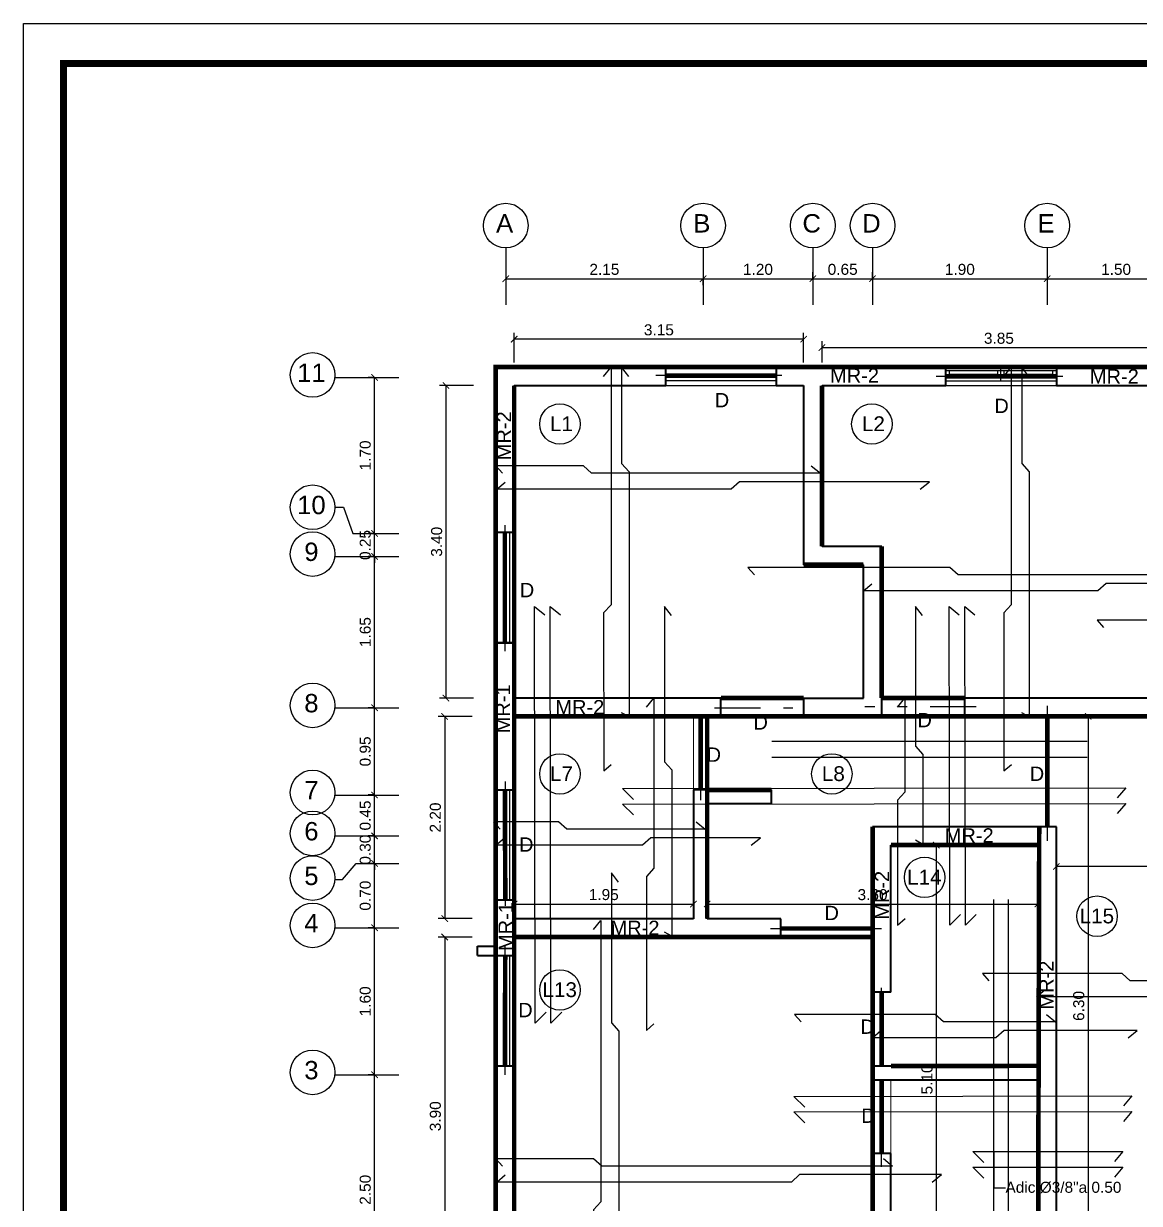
# Model space of a CAD drawing. Header units: feet. Extents: x 317 to 512, y -141 to 162.
# Drawn here: x 387.97 to 400.11, y -11.3 to 1.53 of the extents above; entities that cross this region are included whole.
import ezdxf
from ezdxf.enums import TextEntityAlignment as Align

# ---------------------------------------------------------------- set-up
doc = ezdxf.new("R2010")
doc.units = ezdxf.units.FT
doc.header["$MEASUREMENT"] = 0
doc.linetypes.add('DASHDOT', pattern=[1, 0.5, -0.25, 0, -0.25])
for name, color, linetype in [('00-DINTEL0.2', 98, 'Continuous'), ('00-LOSA', 51, 'Continuous'), ('63', 7, 'Continuous'), ('ACERO', 4, 'Continuous'), ('DIM', 10, 'Continuous'), ('MARCO', 1, 'Continuous'), ('MUROS', 7, 'Continuous'), ('PERT-VENT', 8, 'Continuous'), ('TEXTO', 2, 'Continuous'), ('TEXTOS', 3, 'Continuous'), ('TEXXT', 2, 'Continuous'), ('VENTANA', 8, 'Continuous'), ('VIGAS', 4, 'DASHDOT')]:
    doc.layers.add(name, color=color, linetype=linetype)
for name, color, linetype, lineweight in [('00-muro15', 210, 'Continuous', 5), ('00-muro20', 1, 'Continuous', 5), ('closet', 8, 'Continuous', 5)]:
    doc.layers.add(name, color=color, linetype=linetype, lineweight=lineweight)
doc.styles.add('DAMIAN', font='arial.ttf', dxfattribs={"height": 0.12})
doc.styles.add('RS80', font='arial.ttf', dxfattribs={"height": 0.1})
doc.styles.get("Standard").update_dxf_attribs({"font": 'arial.ttf'})
doc.dimstyles.new('KEILY', dxfattribs={"dimtxt": 0.12, "dimasz": 0.07, "dimexe": 0.07, "dimexo": 0.25, "dimgap": 0.04, "dimtad": 1, "dimzin": 1, "dimdsep": 46, "dimtxsty": 'Standard', "dimblk": 'ARCHTICK', "dimcen": 2.5, "dimclrd": 256, "dimclre": 256, "dimclrt": 7, "dimazin": 0, "dimtfac": 1, "dimtix": 1, "dimtmove": 2, "dimatfit": 1, "dimfxl": 0.35, "dimfxlon": 1, "dimtolj": 1, "dimtzin": 1, "dimarcsym": 0})

# ---------------------------------------------------------------- blocks, each defined once
blk = doc.blocks.new('_ArchTick')
at = {"color": 0, "linetype": 'ByBlock', "const_width": 0.15}
blk.add_lwpolyline([(-0.5, -0.5), (0.5, 0.5)], dxfattribs=at)
blk = doc.blocks.new('*D240')
at = {"layer": 'DEFPOINTS', "color": 0, "transparency": 16777216}
for p in [(391.789, -9.903), (391.789, -9.903), (391.789, -12.404)]:
    blk.add_point(p, dxfattribs=at)
at = {"layer": 'DIM', "lineweight": -2, "transparency": 16777216}
for p, q in [((391.789, -9.903), (391.719, -9.903)), ((391.789, -12.404), (391.789, -9.903)), ((391.789, -12.404), (391.719, -12.404))]:
    blk.add_line(p, q, dxfattribs=at)
at = {"layer": 'DIM', "lineweight": -2, "transparency": 16777216, "xscale": 0.07, "yscale": 0.07, "zscale": 0.07}
for p, rotation in [((391.789, -9.903), 90), ((391.789, -12.404), 270)]:
    blk.add_blockref('_ArchTick', p, dxfattribs=dict(at, rotation=rotation))
at = {"layer": 'DIM', "color": 7, "transparency": 16777216, "insert": (391.688, -11.154), "char_height": 0.12, "attachment_point": 5, "rotation": 90}
blk.add_mtext('\\A1;2.50', dxfattribs=at)
blk = doc.blocks.new('*D241')
at = {"layer": 'DEFPOINTS', "color": 0, "transparency": 16777216}
for p in [(391.789, -8.304), (391.789, -8.304), (391.789, -9.903)]:
    blk.add_point(p, dxfattribs=at)
at = {"layer": 'DIM', "lineweight": -2, "transparency": 16777216}
for p, q in [((391.789, -8.304), (391.719, -8.304)), ((391.789, -9.903), (391.789, -8.304)), ((391.789, -9.903), (391.719, -9.903))]:
    blk.add_line(p, q, dxfattribs=at)
at = {"layer": 'DIM', "lineweight": -2, "transparency": 16777216, "xscale": 0.07, "yscale": 0.07, "zscale": 0.07}
for p, rotation in [((391.789, -8.304), 90), ((391.789, -9.903), 270)]:
    blk.add_blockref('_ArchTick', p, dxfattribs=dict(at, rotation=rotation))
at = {"layer": 'DIM', "color": 7, "transparency": 16777216, "insert": (391.688, -9.104), "char_height": 0.12, "attachment_point": 5, "rotation": 90}
blk.add_mtext('\\A1;1.60', dxfattribs=at)
blk = doc.blocks.new('*D242')
at = {"layer": 'DEFPOINTS', "color": 0, "transparency": 16777216}
for p in [(391.789, -7.604), (391.821, -7.604), (391.789, -8.304)]:
    blk.add_point(p, dxfattribs=at)
at = {"layer": 'DIM', "lineweight": -2, "transparency": 16777216}
for p, q in [((391.789, -7.604), (391.719, -7.604)), ((391.789, -8.304), (391.789, -7.604)), ((391.789, -8.304), (391.719, -8.304))]:
    blk.add_line(p, q, dxfattribs=at)
at = {"layer": 'DIM', "lineweight": -2, "transparency": 16777216, "xscale": 0.07, "yscale": 0.07, "zscale": 0.07}
for p, rotation in [((391.789, -7.604), 90), ((391.789, -8.304), 270)]:
    blk.add_blockref('_ArchTick', p, dxfattribs=dict(at, rotation=rotation))
at = {"layer": 'DIM', "color": 7, "transparency": 16777216, "insert": (391.688, -7.954), "char_height": 0.12, "attachment_point": 5, "rotation": 90}
blk.add_mtext('\\A1;0.70', dxfattribs=at)
blk = doc.blocks.new('*D243')
at = {"layer": 'DEFPOINTS', "color": 0, "transparency": 16777216}
for p in [(391.789, -7.304), (391.821, -7.304), (391.821, -7.604)]:
    blk.add_point(p, dxfattribs=at)
at = {"layer": 'DIM', "lineweight": -2, "transparency": 16777216}
for p, q in [((391.789, -7.304), (391.719, -7.304)), ((391.789, -7.304), (391.789, -7.234)), ((391.789, -7.604), (391.789, -7.304)), ((391.789, -7.604), (391.719, -7.604)), ((391.789, -7.604), (391.789, -7.674))]:
    blk.add_line(p, q, dxfattribs=at)
at = {"layer": 'DIM', "lineweight": -2, "transparency": 16777216, "xscale": 0.07, "yscale": 0.07, "zscale": 0.07}
for p, rotation in [((391.789, -7.304), 270), ((391.789, -7.604), 90)]:
    blk.add_blockref('_ArchTick', p, dxfattribs=dict(at, rotation=rotation))
at = {"layer": 'DIM', "color": 7, "transparency": 16777216, "insert": (391.688, -7.454), "char_height": 0.12, "attachment_point": 5, "rotation": 90}
blk.add_mtext('\\A1;0.30', dxfattribs=at)
blk = doc.blocks.new('*D244')
at = {"layer": 'DEFPOINTS', "color": 0, "transparency": 16777216}
for p in [(391.789, -6.859), (391.789, -6.859), (391.821, -7.304)]:
    blk.add_point(p, dxfattribs=at)
at = {"layer": 'DIM', "lineweight": -2, "transparency": 16777216}
for p, q in [((391.789, -6.859), (391.719, -6.859)), ((391.789, -7.304), (391.789, -6.859)), ((391.789, -7.304), (391.719, -7.304))]:
    blk.add_line(p, q, dxfattribs=at)
at = {"layer": 'DIM', "lineweight": -2, "transparency": 16777216, "xscale": 0.07, "yscale": 0.07, "zscale": 0.07}
for p, rotation in [((391.789, -6.859), 90), ((391.789, -7.304), 270)]:
    blk.add_blockref('_ArchTick', p, dxfattribs=dict(at, rotation=rotation))
at = {"layer": 'DIM', "color": 7, "transparency": 16777216, "insert": (391.688, -7.082), "char_height": 0.12, "attachment_point": 5, "rotation": 90}
blk.add_mtext('\\A1;0.45', dxfattribs=at)
blk = doc.blocks.new('*D245')
at = {"layer": 'DEFPOINTS', "color": 0, "transparency": 16777216}
for p in [(391.789, -5.911), (391.789, -5.911), (391.789, -6.859)]:
    blk.add_point(p, dxfattribs=at)
at = {"layer": 'DIM', "lineweight": -2, "transparency": 16777216}
for p, q in [((391.789, -5.911), (391.719, -5.911)), ((391.789, -6.859), (391.789, -5.911)), ((391.789, -6.859), (391.719, -6.859))]:
    blk.add_line(p, q, dxfattribs=at)
at = {"layer": 'DIM', "lineweight": -2, "transparency": 16777216, "xscale": 0.07, "yscale": 0.07, "zscale": 0.07}
for p, rotation in [((391.789, -5.911), 90), ((391.789, -6.859), 270)]:
    blk.add_blockref('_ArchTick', p, dxfattribs=dict(at, rotation=rotation))
at = {"layer": 'DIM', "color": 7, "transparency": 16777216, "insert": (391.688, -6.385), "char_height": 0.12, "attachment_point": 5, "rotation": 90}
blk.add_mtext('\\A1;0.95', dxfattribs=at)
blk = doc.blocks.new('*D246')
at = {"layer": 'DEFPOINTS', "color": 0, "transparency": 16777216}
for p in [(391.789, -4.264), (391.789, -4.264), (391.789, -5.911)]:
    blk.add_point(p, dxfattribs=at)
at = {"layer": 'DIM', "lineweight": -2, "transparency": 16777216}
for p, q in [((391.789, -4.264), (391.719, -4.264)), ((391.789, -5.911), (391.789, -4.264)), ((391.789, -5.911), (391.719, -5.911))]:
    blk.add_line(p, q, dxfattribs=at)
at = {"layer": 'DIM', "lineweight": -2, "transparency": 16777216, "xscale": 0.07, "yscale": 0.07, "zscale": 0.07}
for p, rotation in [((391.789, -4.264), 90), ((391.789, -5.911), 270)]:
    blk.add_blockref('_ArchTick', p, dxfattribs=dict(at, rotation=rotation))
at = {"layer": 'DIM', "color": 7, "transparency": 16777216, "insert": (391.688, -5.087), "char_height": 0.12, "attachment_point": 5, "rotation": 90}
blk.add_mtext('\\A1;1.65', dxfattribs=at)
blk = doc.blocks.new('*D247')
at = {"layer": 'DEFPOINTS', "color": 0, "transparency": 16777216}
for p in [(391.789, -4.013), (391.804, -4.013), (391.789, -4.264)]:
    blk.add_point(p, dxfattribs=at)
at = {"layer": 'DIM', "lineweight": -2, "transparency": 16777216}
for p, q in [((391.789, -4.013), (391.789, -3.943)), ((391.789, -4.013), (391.719, -4.013)), ((391.789, -4.264), (391.789, -4.013)), ((391.789, -4.264), (391.719, -4.264)), ((391.789, -4.264), (391.789, -4.334))]:
    blk.add_line(p, q, dxfattribs=at)
at = {"layer": 'DIM', "lineweight": -2, "transparency": 16777216, "xscale": 0.07, "yscale": 0.07, "zscale": 0.07}
for p, rotation in [((391.789, -4.013), 270), ((391.789, -4.264), 90)]:
    blk.add_blockref('_ArchTick', p, dxfattribs=dict(at, rotation=rotation))
at = {"layer": 'DIM', "color": 7, "transparency": 16777216, "insert": (391.688, -4.139), "char_height": 0.12, "attachment_point": 5, "rotation": 90}
blk.add_mtext('\\A1;0.25', dxfattribs=at)
blk = doc.blocks.new('*D248')
at = {"layer": 'DEFPOINTS', "color": 0, "transparency": 16777216}
for p in [(391.789, -2.316), (391.789, -2.316), (391.804, -4.013)]:
    blk.add_point(p, dxfattribs=at)
at = {"layer": 'DIM', "lineweight": -2, "transparency": 16777216}
for p, q in [((391.789, -2.316), (391.719, -2.316)), ((391.789, -4.013), (391.789, -2.316)), ((391.789, -4.013), (391.719, -4.013))]:
    blk.add_line(p, q, dxfattribs=at)
at = {"layer": 'DIM', "lineweight": -2, "transparency": 16777216, "xscale": 0.07, "yscale": 0.07, "zscale": 0.07}
for p, rotation in [((391.789, -2.316), 90), ((391.789, -4.013), 270)]:
    blk.add_blockref('_ArchTick', p, dxfattribs=dict(at, rotation=rotation))
at = {"layer": 'DIM', "color": 7, "transparency": 16777216, "insert": (391.688, -3.165), "char_height": 0.12, "attachment_point": 5, "rotation": 90}
blk.add_mtext('\\A1;1.70', dxfattribs=at)
blk = doc.blocks.new('*D249')
at = {"layer": 'DEFPOINTS', "color": 0, "transparency": 16777216}
for p in [(393.217, -1.216), (395.363, -1.216), (395.363, -1.242)]:
    blk.add_point(p, dxfattribs=at)
at = {"layer": 'DIM', "lineweight": -2, "transparency": 16777216}
for p, q in [((393.217, -1.242), (393.217, -1.312)), ((393.217, -1.242), (395.363, -1.242)), ((395.363, -1.242), (395.363, -1.312))]:
    blk.add_line(p, q, dxfattribs=at)
at = {"layer": 'DIM', "lineweight": -2, "transparency": 16777216, "xscale": 0.07, "yscale": 0.07, "zscale": 0.07, "rotation": 180}
blk.add_blockref('_ArchTick', (393.217, -1.242), dxfattribs=at)
at = {"layer": 'DIM', "lineweight": -2, "transparency": 16777216, "xscale": 0.07, "yscale": 0.07, "zscale": 0.07}
blk.add_blockref('_ArchTick', (395.363, -1.242), dxfattribs=at)
at = {"layer": 'DIM', "color": 7, "transparency": 16777216, "insert": (394.29, -1.141), "char_height": 0.12, "attachment_point": 5}
blk.add_mtext('\\A1;2.15', dxfattribs=at)
blk = doc.blocks.new('*D250')
at = {"layer": 'DEFPOINTS', "color": 0, "transparency": 16777216}
for p in [(395.363, -1.216), (396.558, -1.242), (396.558, -1.242)]:
    blk.add_point(p, dxfattribs=at)
at = {"layer": 'DIM', "lineweight": -2, "transparency": 16777216}
for p, q in [((395.363, -1.242), (395.363, -1.312)), ((395.363, -1.242), (396.558, -1.242)), ((396.558, -1.242), (396.558, -1.172))]:
    blk.add_line(p, q, dxfattribs=at)
at = {"layer": 'DIM', "lineweight": -2, "transparency": 16777216, "xscale": 0.07, "yscale": 0.07, "zscale": 0.07, "rotation": 180}
blk.add_blockref('_ArchTick', (395.363, -1.242), dxfattribs=at)
at = {"layer": 'DIM', "lineweight": -2, "transparency": 16777216, "xscale": 0.07, "yscale": 0.07, "zscale": 0.07}
blk.add_blockref('_ArchTick', (396.558, -1.242), dxfattribs=at)
at = {"layer": 'DIM', "color": 7, "transparency": 16777216, "insert": (395.961, -1.141), "char_height": 0.12, "attachment_point": 5}
blk.add_mtext('\\A1;1.20', dxfattribs=at)
blk = doc.blocks.new('*D251')
at = {"layer": 'DEFPOINTS', "color": 0, "transparency": 16777216}
for p in [(396.558, -1.242), (397.208, -1.242), (397.208, -1.242)]:
    blk.add_point(p, dxfattribs=at)
at = {"layer": 'DIM', "lineweight": -2, "transparency": 16777216}
for p, q in [((396.558, -1.242), (396.558, -1.172)), ((396.558, -1.242), (397.208, -1.242)), ((397.208, -1.242), (397.208, -1.172))]:
    blk.add_line(p, q, dxfattribs=at)
at = {"layer": 'DIM', "lineweight": -2, "transparency": 16777216, "xscale": 0.07, "yscale": 0.07, "zscale": 0.07, "rotation": 180}
blk.add_blockref('_ArchTick', (396.558, -1.242), dxfattribs=at)
at = {"layer": 'DIM', "lineweight": -2, "transparency": 16777216, "xscale": 0.07, "yscale": 0.07, "zscale": 0.07}
blk.add_blockref('_ArchTick', (397.208, -1.242), dxfattribs=at)
at = {"layer": 'DIM', "color": 7, "transparency": 16777216, "insert": (396.883, -1.141), "char_height": 0.12, "attachment_point": 5}
blk.add_mtext('\\A1;0.65', dxfattribs=at)
blk = doc.blocks.new('*D252')
at = {"layer": 'DEFPOINTS', "color": 0, "transparency": 16777216}
for p in [(397.208, -1.242), (399.108, -1.216), (399.108, -1.242)]:
    blk.add_point(p, dxfattribs=at)
at = {"layer": 'DIM', "lineweight": -2, "transparency": 16777216}
for p, q in [((397.208, -1.242), (397.208, -1.172)), ((397.208, -1.242), (399.108, -1.242)), ((399.108, -1.242), (399.108, -1.312))]:
    blk.add_line(p, q, dxfattribs=at)
at = {"layer": 'DIM', "lineweight": -2, "transparency": 16777216, "xscale": 0.07, "yscale": 0.07, "zscale": 0.07, "rotation": 180}
blk.add_blockref('_ArchTick', (397.208, -1.242), dxfattribs=at)
at = {"layer": 'DIM', "lineweight": -2, "transparency": 16777216, "xscale": 0.07, "yscale": 0.07, "zscale": 0.07}
blk.add_blockref('_ArchTick', (399.108, -1.242), dxfattribs=at)
at = {"layer": 'DIM', "color": 7, "transparency": 16777216, "insert": (398.158, -1.141), "char_height": 0.12, "attachment_point": 5}
blk.add_mtext('\\A1;1.90', dxfattribs=at)
blk = doc.blocks.new('*D253')
at = {"layer": 'DEFPOINTS', "color": 0, "transparency": 16777216}
for p in [(399.108, -1.216), (400.608, -1.216), (400.608, -1.242)]:
    blk.add_point(p, dxfattribs=at)
at = {"layer": 'DIM', "lineweight": -2, "transparency": 16777216}
for p, q in [((399.108, -1.242), (399.108, -1.312)), ((399.108, -1.242), (400.608, -1.242)), ((400.608, -1.242), (400.608, -1.312))]:
    blk.add_line(p, q, dxfattribs=at)
at = {"layer": 'DIM', "lineweight": -2, "transparency": 16777216, "xscale": 0.07, "yscale": 0.07, "zscale": 0.07, "rotation": 180}
blk.add_blockref('_ArchTick', (399.108, -1.242), dxfattribs=at)
at = {"layer": 'DIM', "lineweight": -2, "transparency": 16777216, "xscale": 0.07, "yscale": 0.07, "zscale": 0.07}
blk.add_blockref('_ArchTick', (400.608, -1.242), dxfattribs=at)
at = {"layer": 'DIM', "color": 7, "transparency": 16777216, "insert": (399.858, -1.141), "char_height": 0.12, "attachment_point": 5}
blk.add_mtext('\\A1;1.50', dxfattribs=at)
blk = doc.blocks.new('*D504')
at = {"layer": '00-LOSA', "lineweight": -2, "transparency": 16777216}
for p, q in [((393.308, -2.154), (393.308, -1.83)), ((396.458, -1.9), (393.308, -1.9)), ((396.458, -2.154), (396.458, -1.83))]:
    blk.add_line(p, q, dxfattribs=at)
at = {"layer": 'DEFPOINTS', "color": 0, "transparency": 16777216}
for p in [(393.308, -1.9), (393.308, -2.404), (396.458, -2.404)]:
    blk.add_point(p, dxfattribs=at)
at = {"layer": '00-LOSA', "lineweight": -2, "transparency": 16777216, "xscale": 0.07, "yscale": 0.07, "zscale": 0.07, "rotation": 180}
blk.add_blockref('_ArchTick', (393.308, -1.9), dxfattribs=at)
at = {"layer": '00-LOSA', "lineweight": -2, "transparency": 16777216, "xscale": 0.07, "yscale": 0.07, "zscale": 0.07}
blk.add_blockref('_ArchTick', (396.458, -1.9), dxfattribs=at)
at = {"layer": '00-LOSA', "color": 7, "transparency": 16777216, "insert": (394.883, -1.799), "char_height": 0.12, "attachment_point": 5}
blk.add_mtext('\\A1;3.15', dxfattribs=at)
blk = doc.blocks.new('*D505')
at = {"layer": '00-LOSA', "lineweight": -2, "transparency": 16777216}
for p, q in [((392.866, -2.404), (392.496, -2.404)), ((392.566, -2.404), (392.566, -5.804)), ((392.866, -5.804), (392.496, -5.804))]:
    blk.add_line(p, q, dxfattribs=at)
at = {"layer": 'DEFPOINTS', "color": 0, "transparency": 16777216}
for p in [(393.308, -2.404), (392.566, -5.804), (393.308, -5.804)]:
    blk.add_point(p, dxfattribs=at)
at = {"layer": '00-LOSA', "lineweight": -2, "transparency": 16777216, "xscale": 0.07, "yscale": 0.07, "zscale": 0.07}
for p, rotation in [((392.566, -2.404), 90), ((392.566, -5.804), 270)]:
    blk.add_blockref('_ArchTick', p, dxfattribs=dict(at, rotation=rotation))
at = {"layer": '00-LOSA', "color": 7, "transparency": 16777216, "insert": (392.465, -4.104), "char_height": 0.12, "attachment_point": 5, "rotation": 90}
blk.add_mtext('\\A1;3.40', dxfattribs=at)
blk = doc.blocks.new('*D506')
at = {"layer": '00-LOSA', "lineweight": -2, "transparency": 16777216}
for p, q in [((396.658, -2.154), (396.658, -1.922)), ((400.508, -2.154), (400.508, -1.922)), ((396.658, -1.992), (400.508, -1.992))]:
    blk.add_line(p, q, dxfattribs=at)
at = {"layer": 'DEFPOINTS', "color": 0, "transparency": 16777216}
for p in [(400.508, -1.992), (396.658, -2.404), (400.508, -2.404)]:
    blk.add_point(p, dxfattribs=at)
at = {"layer": '00-LOSA', "lineweight": -2, "transparency": 16777216, "xscale": 0.07, "yscale": 0.07, "zscale": 0.07, "rotation": 180}
blk.add_blockref('_ArchTick', (396.658, -1.992), dxfattribs=at)
at = {"layer": '00-LOSA', "lineweight": -2, "transparency": 16777216, "xscale": 0.07, "yscale": 0.07, "zscale": 0.07}
blk.add_blockref('_ArchTick', (400.508, -1.992), dxfattribs=at)
at = {"layer": '00-LOSA', "color": 7, "transparency": 16777216, "insert": (398.583, -1.891), "char_height": 0.12, "attachment_point": 5}
blk.add_mtext('\\A1;3.85', dxfattribs=at)
blk = doc.blocks.new('*D507')
at = {"layer": '00-LOSA', "lineweight": -2, "transparency": 16777216}
for p, q in [((392.852, -6.004), (392.482, -6.004)), ((392.552, -6.004), (392.552, -8.204)), ((392.852, -8.204), (392.482, -8.204))]:
    blk.add_line(p, q, dxfattribs=at)
at = {"layer": 'DEFPOINTS', "color": 0, "transparency": 16777216}
for p in [(393.308, -6.004), (392.552, -8.204), (393.307, -8.204)]:
    blk.add_point(p, dxfattribs=at)
at = {"layer": '00-LOSA', "lineweight": -2, "transparency": 16777216, "xscale": 0.07, "yscale": 0.07, "zscale": 0.07}
for p, rotation in [((392.552, -6.004), 90), ((392.552, -8.204), 270)]:
    blk.add_blockref('_ArchTick', p, dxfattribs=dict(at, rotation=rotation))
at = {"layer": '00-LOSA', "color": 7, "transparency": 16777216, "insert": (392.451, -7.104), "char_height": 0.12, "attachment_point": 5, "rotation": 90}
blk.add_mtext('\\A1;2.20', dxfattribs=at)
blk = doc.blocks.new('*D516')
at = {"layer": '63', "lineweight": -2, "transparency": 16777216}
for p, q in [((393.307, -8.045), (393.307, -7.975)), ((393.307, -8.045), (395.258, -8.045)), ((395.258, -8.045), (395.258, -7.975))]:
    blk.add_line(p, q, dxfattribs=at)
at = {"layer": 'DEFPOINTS', "color": 0, "transparency": 16777216}
for p in [(395.258, -8.045), (393.307, -8.204), (395.258, -8.204)]:
    blk.add_point(p, dxfattribs=at)
at = {"layer": '63', "lineweight": -2, "transparency": 16777216, "xscale": 0.07, "yscale": 0.07, "zscale": 0.07, "rotation": 180}
blk.add_blockref('_ArchTick', (393.307, -8.045), dxfattribs=at)
at = {"layer": '63', "lineweight": -2, "transparency": 16777216, "xscale": 0.07, "yscale": 0.07, "zscale": 0.07}
blk.add_blockref('_ArchTick', (395.258, -8.045), dxfattribs=at)
at = {"layer": '63', "color": 7, "transparency": 16777216, "insert": (394.283, -7.943), "char_height": 0.12, "attachment_point": 5}
blk.add_mtext('\\A1;1.95', dxfattribs=at)
blk = doc.blocks.new('*D517')
at = {"layer": '63', "lineweight": -2, "transparency": 16777216}
for p, q in [((399.008, -7.745), (399.008, -8.115)), ((395.408, -8.045), (395.408, -7.975)), ((395.408, -8.045), (399.008, -8.045))]:
    blk.add_line(p, q, dxfattribs=at)
at = {"layer": 'DEFPOINTS', "color": 0, "transparency": 16777216}
for p in [(399.008, -7.404), (399.008, -8.045), (395.408, -8.204)]:
    blk.add_point(p, dxfattribs=at)
at = {"layer": '63', "lineweight": -2, "transparency": 16777216, "xscale": 0.07, "yscale": 0.07, "zscale": 0.07, "rotation": 180}
blk.add_blockref('_ArchTick', (395.408, -8.045), dxfattribs=at)
at = {"layer": '63', "lineweight": -2, "transparency": 16777216, "xscale": 0.07, "yscale": 0.07, "zscale": 0.07}
blk.add_blockref('_ArchTick', (399.008, -8.045), dxfattribs=at)
at = {"layer": '63', "color": 7, "transparency": 16777216, "insert": (397.208, -7.944), "char_height": 0.12, "attachment_point": 5}
blk.add_mtext('\\A1;3.60', dxfattribs=at)
blk = doc.blocks.new('*D518')
at = {"layer": '63', "lineweight": -2, "transparency": 16777216}
for p, q in [((392.852, -8.404), (392.482, -8.404)), ((392.552, -8.404), (392.552, -12.304)), ((392.852, -12.304), (392.482, -12.304))]:
    blk.add_line(p, q, dxfattribs=at)
at = {"layer": 'DEFPOINTS', "color": 0, "transparency": 16777216}
for p in [(393.308, -8.404), (392.552, -12.304), (393.308, -12.304)]:
    blk.add_point(p, dxfattribs=at)
at = {"layer": '63', "lineweight": -2, "transparency": 16777216, "xscale": 0.07, "yscale": 0.07, "zscale": 0.07}
for p, rotation in [((392.552, -8.404), 90), ((392.552, -12.304), 270)]:
    blk.add_blockref('_ArchTick', p, dxfattribs=dict(at, rotation=rotation))
at = {"layer": '63', "color": 7, "transparency": 16777216, "insert": (392.451, -10.354), "char_height": 0.12, "attachment_point": 5, "rotation": 90}
blk.add_mtext('\\A1;3.90', dxfattribs=at)
blk = doc.blocks.new('*D520')
at = {"layer": '63', "lineweight": -2, "transparency": 16777216}
for p, q in [((398.202, -7.404), (397.832, -7.404)), ((397.902, -7.404), (397.902, -12.504)), ((398.202, -12.504), (397.832, -12.504))]:
    blk.add_line(p, q, dxfattribs=at)
at = {"layer": 'DEFPOINTS', "color": 0, "transparency": 16777216}
for p in [(399.008, -7.404), (397.902, -12.504), (399.008, -12.504)]:
    blk.add_point(p, dxfattribs=at)
at = {"layer": '63', "lineweight": -2, "transparency": 16777216, "xscale": 0.07, "yscale": 0.07, "zscale": 0.07}
for p, rotation in [((397.902, -7.404), 90), ((397.902, -12.504), 270)]:
    blk.add_blockref('_ArchTick', p, dxfattribs=dict(at, rotation=rotation))
at = {"layer": '63', "color": 7, "transparency": 16777216, "insert": (397.801, -9.954), "char_height": 0.12, "attachment_point": 5, "rotation": 90}
blk.add_mtext('\\A1;5.10', dxfattribs=at)
blk = doc.blocks.new('*D521')
at = {"layer": '63', "lineweight": -2, "transparency": 16777216}
for p, q in [((399.208, -7.637), (399.208, -7.567)), ((402.508, -7.769), (402.508, -7.567)), ((402.508, -7.637), (399.208, -7.637))]:
    blk.add_line(p, q, dxfattribs=at)
at = {"layer": 'DEFPOINTS', "color": 0, "transparency": 16777216}
for p in [(399.208, -7.637), (399.208, -7.833), (402.508, -8.019)]:
    blk.add_point(p, dxfattribs=at)
at = {"layer": '63', "lineweight": -2, "transparency": 16777216, "xscale": 0.07, "yscale": 0.07, "zscale": 0.07, "rotation": 180}
blk.add_blockref('_ArchTick', (399.208, -7.637), dxfattribs=at)
at = {"layer": '63', "lineweight": -2, "transparency": 16777216, "xscale": 0.07, "yscale": 0.07, "zscale": 0.07}
blk.add_blockref('_ArchTick', (402.508, -7.637), dxfattribs=at)
at = {"layer": '63', "color": 7, "transparency": 16777216, "insert": (400.858, -7.536), "char_height": 0.12, "attachment_point": 5}
blk.add_mtext('\\A1;3.30', dxfattribs=at)
blk = doc.blocks.new('*D525')
at = {"layer": '63', "lineweight": -2, "transparency": 16777216}
for p, q in [((399.554, -6.004), (399.624, -6.004)), ((399.554, -6.004), (399.554, -12.304)), ((399.554, -12.304), (399.624, -12.304))]:
    blk.add_line(p, q, dxfattribs=at)
at = {"layer": 'DEFPOINTS', "color": 0, "transparency": 16777216}
for p in [(399.458, -6.004), (399.408, -12.304), (399.554, -12.304)]:
    blk.add_point(p, dxfattribs=at)
at = {"layer": '63', "lineweight": -2, "transparency": 16777216, "xscale": 0.07, "yscale": 0.07, "zscale": 0.07}
for p, rotation in [((399.554, -6.004), 90), ((399.554, -12.304), 270)]:
    blk.add_blockref('_ArchTick', p, dxfattribs=dict(at, rotation=rotation))
at = {"layer": '63', "color": 7, "transparency": 16777216, "insert": (399.452, -9.154), "char_height": 0.12, "attachment_point": 5, "rotation": 90}
blk.add_mtext('\\A1;6.30', dxfattribs=at)

msp = doc.modelspace()

# ---------------------------------------------------------------- linework, layer by layer
at = {"layer": '00-DINTEL0.2', "const_width": 0.05}
for points in [[(394.95818, -2.29635), (396.15818, -2.29635)], [(398.00497, -2.30536), (399.20818, -2.30406)], [(393.20691, -4.00406), (393.20691, -5.20406)], [(395.55818, -5.80406), (396.45818, -5.80406)], [(398.20818, -5.80406), (397.30818, -5.80406)], [(395.33845, -6.80406), (395.33845, -6.00406)], [(399.1104, -6.00406), (399.1104, -7.20406)], [(393.20818, -6.80406), (393.21132, -8.00406)], [(396.20818, -8.3115), (397.20818, -8.3115)], [(393.21079, -8.60406), (393.20818, -9.80406)], [(397.30696, -9.00531), (397.30696, -9.80826)], [(397.30696, -9.95826), (397.30818, -10.75826)]]:
    msp.add_lwpolyline(points, dxfattribs=at)
at = {"layer": '00-LOSA', "const_width": 0.05}
msp.add_lwpolyline([(405.30818, -12.50406), (408.80818, -12.50406), (408.80818, -12.70406), (410.80818, -12.70406), (410.80818, -12.50406), (414.90818, -12.50406), (414.90818, -2.20406), (393.10818, -2.20406), (393.10818, -12.50406), (397.20818, -12.50406), (397.20818, -12.70406), (399.00818, -12.70406), (399.20818, -12.70406), (399.20818, -12.50406), (399.40818, -12.50406), (402.70818, -12.50406), (402.70818, -7.70406), (405.30818, -7.70406)], close=True, dxfattribs=at)
at = {"layer": '00-muro15', "const_width": 0.05}
for points in [[(395.40818, -6.00406), (395.40818, -8.2045)], [(396.10818, -6.80406), (395.40818, -6.80406)], [(399.00818, -9.80531), (397.40818, -9.80826)]]:
    msp.add_lwpolyline(points, dxfattribs=at)
at = {"layer": '00-muro20', "color": 251}
msp.add_lwpolyline([(400.50818, -2.20406, 0.05, 0.05, 0), (393.10818, -2.20406, 0, 0, 0)], format="xyseb", dxfattribs=at)
at = {"layer": '00-muro20', "color": 251, "const_width": 0.05}
for points in [[(393.30818, -4.00406), (393.30818, -2.40406)], [(400.70818, -6.00406), (393.30818, -6.00406)], [(397.20818, -7.20406), (397.20818, -12.70406)], [(399.00818, -12.30406), (399.02159, -7.20406)], [(397.40818, -7.40406), (399.00818, -7.40406)], [(397.20818, -8.4045), (393.3157, -8.4045)], [(393.30818, -12.30406), (393.30818, -9.80406)]]:
    msp.add_lwpolyline(points, dxfattribs=at)
at = {"layer": '00-muro20', "const_width": 0.05}
for points in [[(396.65818, -4.15406), (396.65818, -2.40406)], [(393.30818, -9.80406), (393.30818, -4.00406)], [(397.30818, -5.80406), (397.30818, -4.15406)], [(396.45818, -4.35406), (397.10818, -4.35406)]]:
    msp.add_lwpolyline(points, dxfattribs=at)
at = {"layer": 'ACERO', "color": 1}
for p, q in [((396.11211, -6.27312), (399.54469, -6.27312)), ((396.11211, -6.44597), (399.54469, -6.44597)), ((398.52238, -7.99565), (398.52238, -11.90631)), ((398.68424, -7.99565), (398.68424, -11.90631))]:
    msp.add_line(p, q, dxfattribs=at)
for points in [[(394.28192, -2.30491), (394.3624, -2.20406), (394.3624, -4.78946), (394.28209, -4.87864), (394.28362, -6.59745), (394.36393, -6.5261)], [(394.55524, -2.30478), (394.4778, -2.20393), (394.4778, -3.25274), (394.55811, -3.34192), (394.55811, -6.00885), (394.4771, -5.9635)], [(398.63613, -2.30491), (398.71661, -2.20406), (398.71661, -4.78946), (398.6363, -4.87864), (398.6363, -6.59747), (398.71815, -6.5261)], [(398.90945, -2.30478), (398.83201, -2.20393), (398.83201, -3.25274), (398.91233, -3.34192), (398.91233, -6.00885), (398.83131, -5.9635)], [(396.53919, -3.27709), (396.64004, -3.35758), (394.15047, -3.35758), (394.06129, -3.27726), (393.10818, -3.27726), (393.17952, -3.35757)], [(397.72513, -3.53127), (397.82588, -3.45067), (395.76016, -3.45067), (395.67107, -3.53109), (393.11924, -3.53109), (393.21035, -3.45419)], [(400.52813, -4.38509), (400.62897, -4.46557), (398.13941, -4.46557), (398.05023, -4.38526), (395.8523, -4.38526), (395.92364, -4.46557)], [(401.71407, -4.63927), (401.81482, -4.55867), (399.7491, -4.55867), (399.66001, -4.63908), (397.10818, -4.63908), (397.19929, -4.56218)], [(393.65653, -9.22333), (393.5374, -9.34066), (393.5311, -4.80896), (393.64095, -4.90075)], [(393.82661, -9.22333), (393.70748, -9.34066), (393.70117, -4.80896), (393.81103, -4.90075)], [(395.0206, -4.90793), (394.94316, -4.80708), (394.94316, -6.49745), (395.02347, -6.58663), (395.02347, -8.39517), (394.94245, -8.34982)], [(397.75243, -4.90793), (397.67499, -4.80708), (397.67499, -6.32869), (397.7553, -6.41787), (397.7553, -7.39607), (397.67429, -7.35071)], [(398.16677, -8.15781), (398.04764, -8.27514), (398.04134, -4.80896), (398.1512, -4.90075)], [(398.33685, -8.15781), (398.21772, -8.27514), (398.21142, -4.80896), (398.32128, -4.90075)], [(403.97476, -4.95759), (404.07561, -5.03807), (401.79667, -5.03807), (401.70749, -4.95776), (399.65118, -4.95776), (399.72252, -5.03807)], [(394.74727, -5.90491), (394.82776, -5.80406), (394.82776, -7.65653), (394.74744, -7.74571), (394.74898, -9.4211), (394.82929, -9.34975)], [(397.47911, -5.90491), (397.55959, -5.80406), (397.55959, -6.8265), (397.47928, -6.91568), (397.48081, -8.27509), (397.56112, -8.20375)], [(394.60606, -6.90652), (394.48874, -6.78739), (399.96291, -6.78108), (399.87112, -6.89094)], [(394.60606, -7.07659), (394.48874, -6.95746), (399.96291, -6.95116), (399.87112, -7.06102)], [(395.28716, -7.15007), (395.38801, -7.23055), (393.87994, -7.23055), (393.79076, -7.15024), (393.08423, -7.15024), (393.15558, -7.23055)], [(395.88813, -7.40425), (395.98889, -7.32365), (394.79529, -7.32365), (394.7062, -7.40406), (393.10818, -7.40406), (393.19929, -7.32716)], [(394.4434, -7.80734), (394.36596, -7.7065), (394.36596, -9.33851), (394.44627, -9.42769), (394.44627, -12.50406), (394.36526, -12.45871)], [(394.17008, -8.32373), (394.25056, -8.22289), (394.25056, -11.28467), (394.17025, -11.37385), (394.17025, -12.50406), (394.25209, -12.45165)], [(402.60733, -8.80175), (402.70818, -8.88223), (400.01227, -8.88223), (399.92309, -8.80192), (398.40367, -8.80192), (398.47501, -8.88223)], [(402.6294, -9.05593), (402.73015, -8.97533), (401.88843, -8.97533), (401.79934, -9.05575), (398.99204, -9.05575), (399.08316, -8.97884)], [(399.0991, -9.24584), (399.19994, -9.32632), (397.97994, -9.32632), (397.89076, -9.24601), (396.36004, -9.24601), (396.43138, -9.32632)], [(399.98813, -9.50002), (400.08889, -9.41942), (398.63923, -9.41942), (398.55014, -9.49984), (397.20818, -9.49984), (397.29929, -9.42293)], [(396.47024, -10.25653), (396.35291, -10.1374), (400.02992, -10.1311), (399.93812, -10.24095)], [(396.47024, -10.4266), (396.35291, -10.30747), (400.02992, -10.30117), (399.93812, -10.41103)], [(398.41817, -10.85662), (398.30084, -10.73749), (399.93095, -10.73749), (399.83916, -10.84735)], [(397.32574, -10.81543), (397.42659, -10.89591), (394.26184, -10.89591), (394.17266, -10.8156), (393.10818, -10.8156), (393.17952, -10.89591)], [(398.41817, -11.0267), (398.30084, -10.90757), (399.93095, -10.90757), (399.83916, -11.01742)], [(397.85738, -11.06961), (397.95813, -10.98901), (396.41446, -10.98901), (396.32537, -11.06942), (393.11924, -11.06942), (393.21035, -10.99252)]]:
    msp.add_lwpolyline(points, dxfattribs=at)
at = {"layer": 'closet'}
for p, q in [((395.25818, -6.80406), (395.25818, -6.00406)), ((397.40818, -10.75826), (397.40818, -9.95826)), ((397.40818, -10.75826), (397.40818, -9.95826)), ((397.40818, -10.75826), (397.40818, -9.95826))]:
    msp.add_line(p, q, dxfattribs=at)
at = {"layer": 'MARCO'}
msp.add_lwpolyline([(387.97006, 1.53326), (452.47006, 1.53326), (452.47006, -40.46674), (387.97006, -40.46674)], close=True, dxfattribs=at)
at = {"layer": 'MARCO', "const_width": 0.075}
msp.add_lwpolyline([(445.29759, 1.09923), (388.40409, 1.09923), (388.40409, -40.0327), (445.29759, -40.0327)], close=True, dxfattribs=at)
at = {"layer": 'MUROS', "lineweight": 35, "extrusion": (-2.36783e-12, 8.94772e-16, -1)}
for p, q in [((394.95818, -2.20406), (393.10818, -2.20406)), ((393.10818, -2.20406), (393.10818, -4.00406)), ((394.95818, -2.40406), (394.95818, -2.20406)), ((398.00497, -2.20406), (396.15818, -2.20406)), ((396.15818, -2.20406), (396.15818, -2.40406)), ((398.00497, -2.40406), (398.00497, -2.20406)), ((400.70818, -2.20406), (399.20818, -2.20406)), ((399.20818, -2.20406), (399.20818, -2.40406)), ((393.30818, -2.40406), (394.95818, -2.40406)), ((393.30818, -4.00406), (393.30818, -2.40406)), ((396.15818, -2.40406), (396.45818, -2.40406)), ((396.45818, -2.40406), (396.45818, -4.35406)), ((396.65818, -2.40406), (398.00497, -2.40406)), ((396.65818, -4.15406), (396.65818, -2.40406)), ((399.20818, -2.40406), (400.50818, -2.40406)), ((393.30818, -4.00406), (393.10818, -4.00406)), ((397.30818, -4.15406), (396.65818, -4.15406)), ((397.30818, -6.00406), (397.30818, -4.15406)), ((397.10818, -4.35406), (396.45818, -4.35406)), ((397.10818, -5.80406), (397.10818, -4.35406)), ((393.30818, -5.20406), (393.10818, -5.20406)), ((393.10818, -5.20406), (393.10818, -6.80406)), ((393.10818, -5.20406), (393.30818, -5.20406)), ((393.30818, -5.20406), (393.10818, -5.20406)), ((393.30818, -5.80406), (393.30818, -5.20406)), ((395.55818, -5.80406), (393.30818, -5.80406)), ((395.55818, -6.00406), (395.55818, -5.80406)), ((396.45818, -5.80406), (397.10818, -5.80406)), ((396.45818, -5.80406), (396.45818, -6.00406)), ((400.50818, -5.80406), (398.20818, -5.80406)), ((398.20818, -5.80406), (398.20818, -6.00406)), ((393.30818, -6.00406), (395.55818, -6.00406)), ((393.30818, -6.80406), (393.30818, -6.00406)), ((396.45818, -6.00406), (397.30818, -6.00406)), ((398.20818, -6.00406), (400.70818, -6.00406)), ((393.10818, -6.80406), (393.30818, -6.80406)), ((393.10818, -6.80406), (393.30818, -6.80406)), ((396.10818, -6.80406), (395.25818, -6.80406)), ((395.25818, -6.80406), (395.25818, -8.2045)), ((396.10818, -6.95406), (395.40818, -6.95406)), ((395.40818, -8.2045), (395.40818, -6.95406)), ((399.20818, -7.20406), (397.20818, -7.20406)), ((397.20818, -7.20406), (397.20818, -9.00531)), ((399.20818, -12.30406), (399.20818, -7.20406)), ((397.40818, -7.40406), (399.00818, -7.40406)), ((397.40818, -9.00531), (397.40818, -7.40406)), ((399.00818, -7.40406), (399.00818, -9.80826)), ((395.40818, -8.20406), (395.40818, -7.90406)), ((393.30818, -8.00406), (393.10818, -8.00406)), ((393.10818, -8.50406), (393.10818, -8.00406)), ((393.30738, -8.2045), (393.30738, -8.00738)), ((395.25818, -8.2045), (393.30738, -8.2045)), ((396.20818, -8.2045), (395.40818, -8.2045)), ((396.20818, -8.4045), (396.20818, -8.2045)), ((393.30818, -8.4045), (396.20818, -8.4045)), ((392.90818, -8.60406), (392.90818, -8.50406)), ((397.40818, -9.00531), (397.20818, -9.00531)), ((393.10818, -9.80406), (393.10818, -12.50406)), ((393.30818, -12.30406), (393.30818, -9.80406)), ((397.20818, -9.80826), (397.20818, -9.95826)), ((399.00818, -9.80826), (397.20818, -9.80826)), ((397.20818, -9.95826), (399.00818, -9.95826)), ((399.00818, -9.95826), (399.00818, -12.50406)), ((397.40818, -10.75826), (397.20818, -10.75826)), ((397.20818, -10.75826), (397.20818, -12.30406)), ((397.40818, -12.50406), (397.40818, -10.75826))]:
    msp.add_line(p, q, dxfattribs=at)
at = {"layer": 'MUROS', "lineweight": 35}
for p, q in [((396.10818, -6.95406), (396.10818, -6.80406)), ((393.30818, -8.60406), (393.30818, -8.4045)), ((392.90818, -8.50406), (393.10818, -8.50406)), ((392.90818, -8.60406), (393.30818, -8.60406)), ((393.10818, -9.80406), (393.30818, -9.80406))]:
    msp.add_line(p, q, dxfattribs=at)
at = {"layer": 'PERT-VENT', "extrusion": (8.94772e-16, 2.36783e-12, -1)}
for p, q in [((394.95818, -2.20406), (396.15818, -2.20406)), ((396.15818, -2.35406), (394.95818, -2.35406))]:
    msp.add_line(p, q, dxfattribs=at)
at = {"layer": 'PERT-VENT', "extrusion": (-2.36783e-12, 8.94772e-16, -1)}
for p, q in [((396.15818, -2.20406), (394.95818, -2.20406)), ((399.20818, -2.20406), (398.00818, -2.20406)), ((394.95818, -2.40406), (396.15818, -2.40406)), ((398.00818, -2.40406), (399.20818, -2.40406)), ((393.10818, -5.20406), (393.10818, -4.00406)), ((393.25818, -4.00406), (393.25818, -5.20406)), ((393.10818, -8.00406), (393.10818, -6.80406)), ((393.25818, -6.80406), (393.25818, -8.00406)), ((393.10818, -9.80406), (393.10818, -8.60406)), ((393.25818, -8.60406), (393.25818, -9.80406))]:
    msp.add_line(p, q, dxfattribs=at)
at = {"layer": 'PERT-VENT', "extrusion": (-8.94772e-16, 2.36783e-12, -1)}
for p, q in [((399.20497, -2.20406), (398.00497, -2.20406)), ((398.00497, -2.24156), (399.20497, -2.24156)), ((398.03997, -2.24156), (398.03997, -2.31656)), ((398.03997, -2.24156), (398.03997, -2.31656)), ((398.03997, -2.27906), (398.56997, -2.27906)), ((398.56997, -2.31656), (398.56997, -2.24156)), ((398.60497, -2.35406), (398.60497, -2.20406)), ((398.63997, -2.31656), (398.63997, -2.24156)), ((398.63997, -2.27906), (399.1646, -2.27906)), ((399.1646, -2.24156), (399.1646, -2.31656)), ((398.00497, -2.31656), (399.20497, -2.31656)), ((398.00497, -2.35406), (399.20497, -2.35406))]:
    msp.add_line(p, q, dxfattribs=at)
at = {"layer": 'PERT-VENT', "extrusion": (-8.94772e-16, -2.36783e-12, -1)}
for p, q in [((393.10818, -4.00406), (393.10818, -5.20406)), ((393.30818, -5.20406), (393.30818, -4.00406)), ((393.10818, -6.80406), (393.10818, -8.00406)), ((393.30818, -8.00406), (393.30818, -6.80406)), ((393.10818, -8.60406), (393.10818, -9.80406)), ((393.30818, -9.80406), (393.30818, -8.60406))]:
    msp.add_line(p, q, dxfattribs=at)
at = {"layer": 'TEXTO'}
for q in [(398.53066, -10.73256), (398.65518, -11.13375)]:
    msp.add_line((398.53066, -11.13375), q, dxfattribs=at)
for centre in [(393.80612, -2.82292), (397.20048, -2.82292), (393.80612, -6.6295), (396.76478, -6.6295), (397.77412, -7.75532), (399.651, -8.17772), (393.80612, -8.97999)]:
    msp.add_circle(centre, 0.21997, dxfattribs=at)
at = {"layer": 'VENTANA'}
for p, q in [((393.21691, -0.90674), (393.21691, -1.52468)), ((395.36318, -0.90674), (395.36318, -1.52468)), ((396.55818, -0.90674), (396.55818, -1.52468)), ((397.20818, -0.90674), (397.20818, -1.52468)), ((399.10818, -0.90674), (399.10818, -1.52468)), ((391.35736, -2.31635), (392.053, -2.31635)), ((391.35746, -3.72718), (391.44974, -3.72718)), ((391.44974, -3.72718), (391.55434, -4.0133)), ((391.55434, -4.0133), (392.053, -4.0133)), ((391.35736, -4.26406), (392.053, -4.26406)), ((391.35736, -5.91069), (392.053, -5.91069)), ((391.35736, -6.85906), (392.053, -6.85906)), ((391.35736, -7.30406), (392.053, -7.30406)), ((391.43844, -7.77866), (391.58944, -7.60406)), ((391.58944, -7.60406), (392.053, -7.60406)), ((391.35697, -7.77866), (391.43844, -7.77866)), ((391.35736, -8.3045), (392.053, -8.3045)), ((391.35736, -9.90326), (392.053, -9.90326))]:
    msp.add_line(p, q, dxfattribs=at)
for centre in [(393.21691, -0.66385), (395.36318, -0.66385), (396.55818, -0.66385), (397.20818, -0.66385), (399.10818, -0.66385), (391.11457, -2.28956), (391.11457, -3.72812), (391.11457, -4.23727), (391.11457, -5.88389), (391.11457, -6.83227), (391.11457, -7.27727), (391.11457, -7.76321), (391.11457, -8.27771), (391.11457, -9.87647)]:
    msp.add_circle(centre, 0.24289, dxfattribs=at)
at = {"layer": 'VIGAS'}
for p, q in [((396.22116, -2.29635), (394.84978, -2.29635)), ((399.27977, -2.30536), (397.89895, -2.30536)), ((393.20691, -3.92354), (393.20691, -5.29277)), ((398.33373, -5.90069), (397.12458, -5.90069)), ((399.1104, -7.35889), (399.1104, -5.88729)), ((395.33845, -6.91703), (395.33845, -5.91189)), ((395.48895, -5.91067), (396.52714, -5.91067)), ((393.21132, -6.71308), (393.21132, -8.06366)), ((396.0969, -8.3115), (397.30392, -8.3115)), ((393.21079, -9.90213), (393.21079, -8.49832)), ((397.30696, -10.90558), (397.30696, -8.84361))]:
    msp.add_line(p, q, dxfattribs=at)

# ---------------------------------------------------------------- texts
at = {"layer": 'TEXTO', "style": 'RS80'}
msp.add_text('Adic.%%C3/8"a 0.50', height=0.12, dxfattribs=at).set_placement((398.65457, -11.18685))
at = {"layer": 'TEXTOS', "linetype": 'Continuous', "ltscale": 0.9}
for s, height, p in [('MR-2', 0.156, (396.74527, -2.37224)), ('MR-2', 0.156, (399.57257, -2.3829)), ('D', 0.156, (395.49082, -2.64159)), ('D', 0.156, (398.53309, -2.70363)), ('L1', 0.161, (393.69759, -2.90056)), ('L2', 0.161, (397.09196, -2.90056)), ('D', 0.156, (393.36919, -4.70746)), ('MR-2', 0.156, (393.75604, -5.98201)), ('D', 0.156, (395.91185, -6.14775)), ('D', 0.156, (397.69613, -6.12228)), ('D', 0.156, (395.40205, -6.49794)), ('L8', 0.161, (396.65625, -6.70714)), ('L7', 0.161, (393.69759, -6.70714)), ('D', 0.156, (398.91834, -6.70607)), ('MR-2', 0.156, (397.99288, -7.37686)), ('D', 0.156, (393.3611, -7.47579)), ('L14', 0.161, (397.58401, -7.83295)), ('D', 0.156, (396.68479, -8.22035)), ('L15', 0.161, (399.46088, -8.25535)), ('MR-2', 0.156, (394.35696, -8.38275)), ('L13', 0.161, (393.61601, -9.05763)), ('D', 0.156, (393.35225, -9.27661)), ('D', 0.156, (397.07525, -9.45745)), ('D', 0.156, (397.08526, -10.42598))]:
    msp.add_text(s, height=height, dxfattribs=at).set_placement(p)
for s, p in [('MR-2', (393.27478, -3.21763)), ('MR-1', (393.26407, -6.18868)), ('MR-2', (397.38802, -8.21663)), ('MR-1', (393.29481, -8.55667)), ('MR-2', (399.17805, -9.19352))]:
    msp.add_text(s, height=0.156, rotation=90, dxfattribs=at).set_placement(p)
at = {"layer": 'TEXXT', "style": 'DAMIAN'}
for s, p in [('A', (393.20428, -0.73949)), ('B', (395.35054, -0.73949)), ('C', (396.54554, -0.73949)), ('D', (397.19554, -0.73949)), ('E', (399.09554, -0.73949)), ('11', (391.10194, -2.36519)), ('10', (391.10194, -3.80375)), ('9', (391.10194, -4.3129)), ('8', (391.10194, -5.95953)), ('7', (391.10194, -6.9079)), ('6', (391.10194, -7.3529)), ('5', (391.10194, -7.83884)), ('4', (391.10194, -8.35334)), ('3', (391.10194, -9.95211))]:
    msp.add_text(s, height=0.19968, dxfattribs=at).set_placement(p, align=Align.CENTER)

# ---------------------------------------------------------------- dimensions: what is measured, and where the dimension line sits
at = {"layer": '00-LOSA'}
for base, p1, p2, picture, middle in [((393.30818, -1.90027), (396.45818, -2.40406), (393.30818, -2.40406), '*D504', (394.88318, -1.79897)), ((400.50818, -1.99217), (396.65818, -2.40406), (400.50818, -2.40406), '*D506', (398.58318, -1.89086))]:
    dim = msp.add_linear_dim(base=base, p1=p1, p2=p2, dimstyle='KEILY', override={"dimfxl": 0.3}, dxfattribs=at)
    dim.commit()
    dim.dimension.update_dxf_attribs({"geometry": picture, "text_midpoint": middle})
for base, p1, p2, picture, middle in [((392.56628, -5.80406), (393.30818, -2.40406), (393.30818, -5.80406), '*D505', (392.46497, -4.10406)), ((392.5521, -8.2045), (393.30818, -6.00406), (393.30738, -8.2045), '*D507', (392.45083, -7.10428))]:
    dim = msp.add_linear_dim(base=base, p1=p1, p2=p2, angle=90, dimstyle='KEILY', override={"dimfxl": 0.3}, dxfattribs=at)
    dim.commit()
    dim.dimension.update_dxf_attribs({"geometry": picture, "text_midpoint": middle})
at = {"layer": '63'}
for base, p1, p2, picture, middle in [((399.55356, -12.30406), (399.45818, -6.00406), (399.40818, -12.30406), '*D525', (399.45225, -9.15406)), ((397.90239, -12.50406), (399.00818, -7.40406), (399.00818, -12.50406), '*D520', (397.80112, -9.95406)), ((392.5521, -12.30406), (393.30818, -8.4045), (393.30818, -12.30406), '*D518', (392.45079, -10.35428))]:
    dim = msp.add_linear_dim(base=base, p1=p1, p2=p2, angle=90, dimstyle='KEILY', override={"dimfxl": 0.3}, dxfattribs=at)
    dim.commit()
    dim.dimension.update_dxf_attribs({"geometry": picture, "text_midpoint": middle})
for base, p1, p2, picture, middle in [((399.00818, -8.045), (395.40818, -8.20406), (399.00818, -7.40406), '*D517', (397.20818, -7.94369)), ((399.20818, -7.63684), (402.50818, -8.01918), (399.20818, -7.83267), '*D521', (400.85818, -7.53553)), ((395.25818, -8.04455), (393.30738, -8.2045), (395.25818, -8.2045), '*D516', (394.28278, -7.94328))]:
    dim = msp.add_linear_dim(base=base, p1=p1, p2=p2, dimstyle='KEILY', override={"dimfxl": 0.3}, dxfattribs=at)
    dim.commit()
    dim.dimension.update_dxf_attribs({"geometry": picture, "text_midpoint": middle})
at = {"layer": 'DIM'}
for base, p1, p2, picture, middle in [((395.36318, -1.24203), (393.21691, -1.21571), (395.36318, -1.21571), '*D249', (394.29004, -1.14076)), ((396.5581750211, -1.242027726), (395.3631750211, -1.2157116926), (396.5581750211, -1.242027726), '*D250', (395.9606750211, -1.1407589675)), ((397.20818, -1.24203), (396.55818, -1.24203), (397.20818, -1.24203), '*D251', (396.88318, -1.14076)), ((399.10818, -1.24203), (397.20818, -1.24203), (399.10818, -1.21571), '*D252', (398.15818, -1.14076)), ((400.60818, -1.24203), (399.10818, -1.21571), (400.60818, -1.21571), '*D253', (399.85818, -1.14076))]:
    dim = msp.add_linear_dim(base=base, p1=p1, p2=p2, dimstyle='KEILY', override={"dimfxl": 0.06}, dxfattribs=at)
    dim.commit()
    dim.dimension.update_dxf_attribs({"geometry": picture, "text_midpoint": middle})
for base, p1, p2, picture, middle in [((391.7889, -2.31635), (391.80367, -4.0133), (391.7889, -2.31635), '*D248', (391.68763, -3.16482)), ((391.7889, -4.0133), (391.7889, -4.26406), (391.80367, -4.0133), '*D247', (391.68763, -4.13868)), ((391.7889, -4.26406), (391.7889, -5.91069), (391.7889, -4.26406), '*D246', (391.68763, -5.08737)), ((391.7889, -5.91069), (391.7889, -6.85906), (391.7889, -5.91069), '*D245', (391.68763, -6.38487)), ((391.7888986619, -6.8590633209), (391.8212184748, -7.3040633209), (391.7888986619, -6.8590633209), '*D244', (391.6876299034, -7.0815633209)), ((391.7889, -7.30406), (391.82122, -7.60406), (391.82122, -7.30406), '*D243', (391.68759, -7.45406)), ((391.7889, -7.60406), (391.7889, -8.3045), (391.82122, -7.60406), '*D242', (391.68763, -7.95428)), ((391.7889, -8.3045), (391.7889, -9.90326), (391.7889, -8.3045), '*D241', (391.68763, -9.10388)), ((391.7889, -9.90326), (391.7889, -12.40406), (391.7889, -9.90326), '*D240', (391.68763, -11.15366))]:
    dim = msp.add_linear_dim(base=base, p1=p1, p2=p2, angle=90, dimstyle='KEILY', override={"dimfxl": 0.06}, dxfattribs=at)
    dim.commit()
    dim.dimension.update_dxf_attribs({"geometry": picture, "text_midpoint": middle})

doc.saveas('drawing.dxf')
